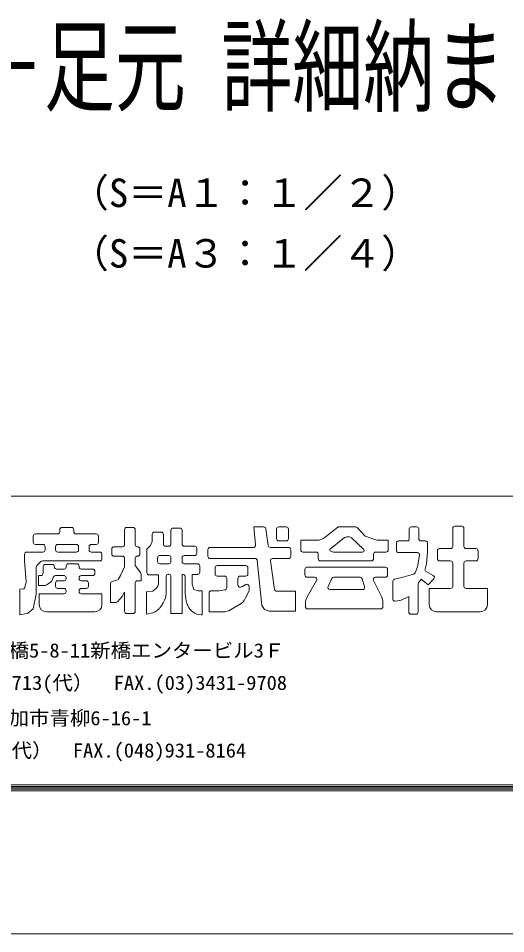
# Model space of a CAD drawing. Units: millimetres, scale not verified. Extents: x -3659 to 3659, y -1188 to 1188.
# Drawn here: x 1075.8 to 1276.1, y -1188 to -811.5 of the extents above; entities that cross this region are included whole.
import ezdxf
from ezdxf.enums import TextEntityAlignment as Align

# ---------------------------------------------------------------- set-up
doc = ezdxf.new("R2010")
doc.units = ezdxf.units.MM
doc.header["$LTSCALE"] = 20
for name, color, linetype, lineweight in [('0-0_0', 7, 'Continuous', 18), ('0-1_DEFPOINTS', 7, 'Continuous', 18), ('0-4_WAKU', 7, 'Continuous', 18)]:
    doc.layers.add(name, color=color, linetype=linetype, lineweight=lineweight)
doc.styles.add('ＭＳ ゴシック', font='')
doc.styles.get('ＭＳ ゴシック').set_extended_font_data('MS Gothic')

msp = doc.modelspace()

# ---------------------------------------------------------------- linework, layer by layer
at = {"layer": '0-0_0'}
for p, q in [((1258.04, -1020.41), (1255.23, -1020.41)), ((1091.93, -1023.55), (1082.85, -1023.55)), ((1092.81, -1021.79), (1092.81, -1022.66)), ((1097.72, -1020.9), (1093.7, -1020.9)), ((1098.6, -1022.66), (1098.6, -1021.79)), ((1107.85, -1023.55), (1099.49, -1023.55)), ((1119.49, -1021.78), (1119.49, -1027.96)), ((1122.95, -1020.89), (1120.38, -1020.89)), ((1123.83, -1027.96), (1123.83, -1021.78)), ((1130.83, -1023.71), (1130.83, -1026.74)), ((1134.53, -1022.82), (1131.72, -1022.82)), ((1135.41, -1027.72), (1135.41, -1023.71)), ((1138.55, -1022.02), (1138.55, -1027.72)), ((1142.25, -1021.13), (1139.44, -1021.13)), ((1143.13, -1027.72), (1143.13, -1022.02)), ((1178.51, -1028.33), (1177.5, -1021.41)), ((1181.97, -1021.54), (1181.97, -1025.55)), ((1185.91, -1020.65), (1182.86, -1020.65)), ((1186.8, -1025.55), (1186.8, -1021.54)), ((1201.92, -1024.91), (1207.06, -1020.84)), ((1207.61, -1020.65), (1214.4, -1020.65)), ((1215.04, -1020.93), (1218.4, -1024.51)), ((1236.49, -1021.54), (1236.49, -1025.55)), ((1239.47, -1020.65), (1237.38, -1020.65)), ((1240.35, -1025.55), (1240.35, -1021.54)), ((1254.35, -1021.3), (1254.35, -1028.68)), ((1258.93, -1028.68), (1258.93, -1021.3)), ((1081.96, -1024.44), (1081.96, -1027)), ((1082.85, -1027.89), (1085.9, -1027.89)), ((1092.01, -1027.89), (1099.65, -1027.89)), ((1105.76, -1027.89), (1107.85, -1027.89)), ((1108.74, -1027), (1108.74, -1024.44)), ((1182.86, -1026.44), (1185.91, -1026.44)), ((1204.07, -1029.64), (1209.83, -1025.07)), ((1210.75, -1024.75), (1211.78, -1024.75)), ((1212.8, -1025.16), (1217.79, -1029.91)), ((1218.4, -1024.51), (1222.28, -1025.86)), ((1227.81, -1026.19), (1224.23, -1026.19)), ((1227.81, -1030.13), (1227.81, -1026.19)), ((1231.19, -1027.32), (1231.19, -1030.37)), ((1235.61, -1026.44), (1232.07, -1026.44)), ((1243.08, -1026.44), (1241.24, -1026.44)), ((1085.9, -1031.02), (1079.23, -1031.02)), ((1086.78, -1028.78), (1086.78, -1030.14)), ((1091.13, -1030.14), (1091.13, -1028.78)), ((1099.65, -1031.02), (1092.01, -1031.02)), ((1100.53, -1028.78), (1100.53, -1030.14)), ((1104.88, -1030.14), (1104.88, -1028.78)), ((1109.3, -1031.02), (1105.76, -1031.02)), ((1114.18, -1029.73), (1114.18, -1031.82)), ((1118.6, -1028.85), (1115.07, -1028.85)), ((1124.88, -1028.85), (1124.72, -1028.85)), ((1125.76, -1031.82), (1125.76, -1029.73)), ((1128.66, -1029.81), (1128.66, -1039.53)), ((1137.66, -1028.61), (1136.3, -1028.61)), ((1148.28, -1028.61), (1144.02, -1028.61)), ((1149.16, -1031.57), (1149.16, -1029.49)), ((1153.75, -1029.98), (1153.75, -1032.78)), ((1172.46, -1029.09), (1154.64, -1029.09)), ((1186.87, -1029.09), (1179.39, -1029.09)), ((1187.76, -1032.78), (1187.76, -1029.98)), ((1192.75, -1031.02), (1198.21, -1031.02)), ((1204.26, -1030.67), (1205.39, -1031.02)), ((1205.39, -1031.02), (1217.2, -1031.02)), ((1217.56, -1030.9), (1217.2, -1031.02)), ((1222.67, -1031.02), (1226.92, -1031.02)), ((1232.07, -1031.26), (1239.82, -1031.26)), ((1243.49, -1035.84), (1243.97, -1031.02)), ((1248.07, -1030.46), (1248.07, -1033.74)), ((1253.46, -1029.57), (1248.96, -1029.57)), ((1263.83, -1029.57), (1259.82, -1029.57)), ((1264.72, -1033.74), (1264.72, -1030.46)), ((1078.34, -1031.91), (1078.34, -1034.64)), ((1085.08, -1034.9), (1083.43, -1036.55)), ((1109.3, -1034.64), (1085.7, -1034.64)), ((1110.18, -1033.75), (1110.18, -1031.91)), ((1115.07, -1032.7), (1118.6, -1032.7)), ((1119.49, -1033.59), (1119.49, -1037.04)), ((1123.83, -1036.56), (1123.83, -1033.59)), ((1124.72, -1032.7), (1124.88, -1032.7)), ((1133, -1034.95), (1133, -1033.35)), ((1133.89, -1032.46), (1137.66, -1032.46)), ((1138.55, -1033.35), (1138.55, -1034.95)), ((1143.13, -1034.95), (1143.13, -1033.35)), ((1144.02, -1032.46), (1148.28, -1032.46)), ((1154.64, -1033.67), (1173.13, -1033.67)), ((1174.01, -1034.46), (1175.94, -1052.95)), ((1181.14, -1046.41), (1179.43, -1034.68)), ((1180.31, -1033.67), (1186.87, -1033.67)), ((1199.1, -1031.9), (1199.1, -1033.74)), ((1199.99, -1034.63), (1220.89, -1034.63)), ((1221.78, -1033.74), (1221.78, -1031.9)), ((1239.87, -1037.04), (1240.7, -1032.3)), ((1248.96, -1034.63), (1253.46, -1034.63)), ((1259.82, -1034.63), (1263.83, -1034.63)), ((1086.06, -1036.97), (1086.06, -1039.7)), ((1089.76, -1036.09), (1086.95, -1036.09)), ((1090.64, -1037.13), (1090.64, -1036.97)), ((1094.58, -1038.01), (1091.53, -1038.01)), ((1095.47, -1036.73), (1095.47, -1037.13)), ((1099.89, -1035.85), (1096.36, -1035.85)), ((1100.78, -1037.13), (1100.78, -1036.73)), ((1106.4, -1038.01), (1101.66, -1038.01)), ((1107.29, -1039.78), (1107.29, -1038.9)), ((1117.8, -1040.66), (1119.49, -1037.04)), ((1123.83, -1036.56), (1126.06, -1039.45)), ((1137.66, -1035.84), (1133.89, -1035.84)), ((1149.48, -1035.84), (1144.02, -1035.84)), ((1150.37, -1039.29), (1150.37, -1036.73)), ((1156.64, -1037.45), (1156.64, -1040.01)), ((1169.26, -1036.56), (1157.53, -1036.56)), ((1170.15, -1040.01), (1170.15, -1037.45)), ((1193.55, -1038.17), (1193.55, -1040.49)), ((1226.68, -1037.28), (1194.44, -1037.28)), ((1227.57, -1040.49), (1227.57, -1038.17)), ((1238.83, -1039.54), (1239.87, -1037.04)), ((1243.49, -1035.84), (1242.94, -1038.05)), ((1243.38, -1039.05), (1246.32, -1040.6)), ((1254.35, -1035.52), (1254.35, -1045.07)), ((1258.93, -1045.07), (1258.93, -1035.52)), ((1089.44, -1043.08), (1090.31, -1041.18)), ((1091.12, -1040.67), (1094.58, -1040.67)), ((1094.58, -1042.84), (1092.01, -1042.84)), ((1095.47, -1041.55), (1095.47, -1041.95)), ((1100.78, -1041.95), (1100.78, -1041.55)), ((1101.66, -1040.67), (1106.4, -1040.67)), ((1103.75, -1042.84), (1101.66, -1042.84)), ((1114.33, -1043.12), (1116.5, -1042.45)), ((1117.01, -1042.04), (1117.8, -1040.66)), ((1129.55, -1040.42), (1133.48, -1040.42)), ((1133.48, -1040.42), (1133.48, -1044.11)), ((1136.62, -1047.47), (1136.62, -1041.06)), ((1137.51, -1040.18), (1137.66, -1040.18)), ((1138.55, -1041.06), (1138.55, -1056.33)), ((1143.13, -1040.18), (1143.21, -1040.18)), ((1143.13, -1056.33), (1143.13, -1040.18)), ((1144.39, -1041.06), (1144.39, -1048.38)), ((1147.23, -1044.27), (1147.23, -1040.18)), ((1147.23, -1040.18), (1149.48, -1040.18)), ((1157.53, -1040.9), (1160.58, -1040.9)), ((1161.47, -1041.79), (1161.47, -1045.74)), ((1166.05, -1044.57), (1166.05, -1041.79)), ((1166.94, -1040.9), (1169.26, -1040.9)), ((1194.44, -1041.38), (1197.58, -1041.38)), ((1198.35, -1042.71), (1194.56, -1049.43)), ((1204.65, -1041.89), (1203.08, -1045.17)), ((1205.45, -1041.38), (1216.28, -1041.38)), ((1218.08, -1045.31), (1217.14, -1042.03)), ((1225.04, -1049.31), (1221.79, -1042.66)), ((1222.59, -1041.38), (1226.68, -1041.38)), ((1230.4, -1042.17), (1234.32, -1041.14)), ((1234.32, -1041.14), (1238.25, -1040.05)), ((1240.28, -1043.67), (1241.36, -1042.14)), ((1084.13, -1044.76), (1086.25, -1044.76)), ((1088.07, -1044.14), (1089.44, -1043.08)), ((1091.13, -1043.72), (1091.13, -1045.08)), ((1092.01, -1045.97), (1094.58, -1045.97)), ((1101.66, -1045.97), (1103.75, -1045.97)), ((1104.64, -1045.08), (1104.64, -1043.72)), ((1113.7, -1051.75), (1113.7, -1043.97)), ((1123.83, -1055.44), (1123.83, -1043.72)), ((1147.23, -1044.27), (1147.96, -1046.44)), ((1147.96, -1046.44), (1149.65, -1046.93)), ((1158.33, -1046.93), (1160.69, -1046.62)), ((1203.89, -1046.44), (1217.22, -1046.44)), ((1229.74, -1043.03), (1229.74, -1050.41)), ((1240.11, -1055.68), (1240.11, -1044.19)), ((1244.7, -1045.96), (1244.7, -1052.64)), ((1253.46, -1045.96), (1244.7, -1045.96)), ((1268.58, -1045.96), (1259.82, -1045.96)), ((1268.58, -1052.64), (1268.58, -1045.96)), ((1084.37, -1048.14), (1084.37, -1052.65)), ((1094.58, -1048.14), (1084.37, -1048.14)), ((1095.47, -1046.86), (1095.47, -1047.25)), ((1100.78, -1047.25), (1100.78, -1046.86)), ((1110.18, -1048.14), (1101.66, -1048.14)), ((1110.18, -1052.65), (1110.18, -1048.14)), ((1116.62, -1051.45), (1118.53, -1049.34)), ((1118.53, -1049.34), (1119.49, -1047.53)), ((1119.49, -1047.53), (1119.49, -1055.44)), ((1128.42, -1056.57), (1128.42, -1047.41)), ((1149.65, -1046.93), (1151.34, -1046.93)), ((1151.34, -1046.93), (1151.34, -1056.81)), ((1154.23, -1047.81), (1154.23, -1055.6)), ((1158.33, -1046.93), (1155.12, -1046.93)), ((1189.69, -1047.17), (1182.02, -1047.17)), ((1189.69, -1055.36), (1189.69, -1047.17)), ((1233.12, -1050.78), (1236.25, -1049.34)), ((1236.25, -1049.34), (1236.25, -1055.68)), ((1113.7, -1051.75), (1115.96, -1051.75)), ((1166.71, -1052.64), (1163.05, -1054.79)), ((1175.94, -1052.95), (1176.91, -1054.64)), ((1193.79, -1052.34), (1193.79, -1053.51)), ((1225.64, -1053.51), (1225.64, -1051.91)), ((1230.81, -1051.28), (1233.12, -1050.78)), ((1087.33, -1055.61), (1107.22, -1055.61)), ((1120.38, -1056.33), (1122.95, -1056.33)), ((1128.42, -1056.57), (1131.03, -1056.06)), ((1138.55, -1056.33), (1143.13, -1056.33)), ((1151.34, -1056.81), (1150.98, -1056.81)), ((1154.23, -1055.6), (1160.05, -1055.6)), ((1194.68, -1054.4), (1224.75, -1054.4)), ((1237.14, -1056.57), (1239.22, -1056.57)), ((1247.66, -1055.6), (1265.62, -1055.6))]:
    msp.add_line(p, q, dxfattribs=at)
for points in [[(1176.62, -1020.65), (1172.56, -1020.65), (1173.34, -1028.11)], [(1128.66, -1029.81), (1130.11, -1028.36), (1130.83, -1026.74)], [(1198.25, -1026.19), (1191.86, -1026.19), (1191.86, -1030.13)], [(1243.95, -1031.26), (1243.97, -1031.26), (1243.97, -1027.32)], [(1078.43, -1045.63), (1079.06, -1043.32), (1078.34, -1034.64)], [(1083.17, -1037.18), (1083.17, -1048.38), (1081.96, -1054.41), (1079.55, -1056.34), (1076.41, -1056.78)], [(1084.13, -1044.76), (1084.13, -1040.67), (1085.58, -1040.67), (1086.06, -1039.58)], [(1126.25, -1040), (1126.25, -1042.83), (1124.72, -1042.83)], [(1246.56, -1041.99), (1244.21, -1044.52), (1241.36, -1042.14)], [(1076.41, -1056.78), (1076.41, -1046.29), (1078.05, -1046.15)], [(1128.42, -1047.41), (1131.07, -1047.17), (1132.52, -1045.96), (1133.24, -1044.76), (1133.48, -1044.11)], [(1167.14, -1045.44), (1167.98, -1045.24), (1169.27, -1044.42)], [(1170.63, -1045.17), (1170.63, -1046.93), (1169.01, -1050.18)], [(1176.91, -1054.64), (1178.84, -1055.36), (1189.69, -1055.36)]]:
    msp.add_lwpolyline(points, dxfattribs=at)
for centre, radius, start, end in [((1255.23, -1021.3), 0.888, 90, 180), ((1258.04, -1021.3), 0.888, 0, 90), ((1082.85, -1024.44), 0.888, 90, 180), ((1091.93, -1022.66), 0.888, 270, 0), ((1093.7, -1021.79), 0.888, 90, 180), ((1097.72, -1021.79), 0.888, 0, 90), ((1099.49, -1022.66), 0.888, 180, 270), ((1107.85, -1024.44), 0.888, 0, 90), ((1120.38, -1021.78), 0.888, 90, 180), ((1122.95, -1021.78), 0.888, 0, 90), ((1131.72, -1023.71), 0.888, 90, 180), ((1134.53, -1023.71), 0.888, 0, 90), ((1139.44, -1022.02), 0.888, 90, 180), ((1142.25, -1022.02), 0.888, 0, 90), ((1176.62, -1021.54), 0.888, 8.2819, 90), ((1182.86, -1021.54), 0.888, 90, 180), ((1185.91, -1021.54), 0.888, 0, 90), ((1207.61, -1021.54), 0.888, 90, 128.3974), ((1214.4, -1021.54), 0.888, 43.1735, 90), ((1237.38, -1021.54), 0.888, 90, 180), ((1239.47, -1021.54), 0.888, 0, 90), ((1082.85, -1027), 0.888, 180, 270), ((1085.9, -1028.78), 0.888, 0, 90), ((1092.01, -1028.78), 0.888, 90, 180), ((1099.65, -1028.78), 0.888, 0, 90), ((1105.76, -1028.78), 0.888, 90, 180), ((1107.85, -1027), 0.888, 270, 0), ((1136.3, -1027.72), 0.888, 180, 270), ((1137.66, -1027.72), 0.888, 270, 0), ((1144.02, -1027.72), 0.888, 180, 270), ((1182.86, -1025.55), 0.888, 180, 270), ((1185.91, -1025.55), 0.888, 270, 0), ((1198.25, -1020.27), 5.92, 270, 308.3974), ((1210.75, -1026.23), 1.48, 90, 128.3974), ((1211.78, -1026.23), 1.48, 46.4183, 90), ((1224.23, -1020.27), 5.92, 250.7232, 270), ((1232.07, -1027.32), 0.888, 90, 180), ((1235.61, -1025.55), 0.888, 270, 0), ((1241.24, -1025.55), 0.888, 180, 270), ((1243.08, -1027.32), 0.888, 0, 90), ((1079.23, -1031.91), 0.888, 90, 180), ((1085.9, -1030.14), 0.888, 270, 0), ((1092.01, -1030.14), 0.888, 180, 270), ((1099.65, -1030.14), 0.888, 270, 0), ((1105.76, -1030.14), 0.888, 180, 270), ((1109.3, -1031.91), 0.888, 0, 90), ((1115.07, -1029.73), 0.888, 90, 180), ((1118.6, -1027.96), 0.888, 270, 0), ((1124.72, -1027.96), 0.888, 180, 270), ((1124.88, -1029.73), 0.888, 0, 90), ((1148.28, -1029.49), 0.888, 0, 90), ((1148.28, -1031.57), 0.888, 270, 0), ((1154.64, -1029.98), 0.888, 90, 180), ((1172.46, -1028.2), 0.888, 270, 5.9689), ((1179.39, -1028.2), 0.888, 188.2819, 270), ((1186.87, -1029.98), 0.888, 0, 90), ((1192.75, -1030.13), 0.888, 180, 270), ((1198.21, -1031.9), 0.888, 0, 90), ((1204.43, -1030.1), 0.592, 128.3974, 252.7403), ((1217.38, -1030.34), 0.592, 287.2597, 46.4183), ((1222.67, -1031.9), 0.888, 90, 180), ((1226.92, -1030.13), 0.888, 270, 0), ((1232.07, -1030.37), 0.888, 180, 270), ((1239.82, -1032.15), 0.888, 350.127, 90), ((1248.96, -1030.46), 0.888, 90, 180), ((1253.46, -1028.68), 0.888, 270, 0), ((1259.82, -1028.68), 0.888, 180, 270), ((1263.83, -1030.46), 0.888, 0, 90), ((1085.7, -1035.53), 0.888, 90, 134.9788), ((1109.3, -1033.75), 0.888, 270, 0), ((1115.07, -1031.82), 0.888, 180, 270), ((1118.6, -1033.59), 0.888, 0, 90), ((1124.72, -1033.59), 0.888, 90, 180), ((1124.88, -1031.82), 0.888, 270, 0), ((1133.89, -1033.35), 0.888, 90, 180), ((1133.89, -1034.95), 0.888, 180, 270), ((1137.66, -1033.35), 0.888, 0, 90), ((1137.66, -1034.95), 0.888, 270, 0), ((1144.02, -1033.35), 0.888, 90, 180), ((1144.02, -1034.95), 0.888, 180, 270), ((1154.64, -1032.78), 0.888, 180, 270), ((1173.13, -1034.56), 0.888, 5.9689, 90), ((1180.31, -1034.56), 0.888, 90, 188.2819), ((1186.87, -1032.78), 0.888, 270, 0), ((1199.99, -1033.74), 0.888, 180, 270), ((1220.89, -1033.74), 0.888, 270, 0), ((1248.96, -1033.74), 0.888, 180, 270), ((1253.46, -1035.52), 0.888, 0, 90), ((1259.82, -1035.52), 0.888, 90, 180), ((1263.83, -1033.74), 0.888, 270, 0), ((1084.05, -1037.18), 0.888, 134.9788, 180), ((1086.95, -1036.97), 0.888, 90, 180), ((1089.76, -1036.97), 0.888, 0, 90), ((1091.53, -1037.13), 0.888, 180, 270), ((1094.58, -1037.13), 0.888, 270, 0), ((1096.36, -1036.73), 0.888, 90, 180), ((1099.89, -1036.73), 0.888, 0, 90), ((1101.66, -1037.13), 0.888, 180, 270), ((1106.4, -1038.9), 0.888, 0, 90), ((1149.48, -1036.73), 0.888, 0, 90), ((1157.53, -1037.45), 0.888, 90, 180), ((1169.26, -1037.45), 0.888, 0, 90), ((1194.44, -1038.17), 0.888, 90, 180), ((1226.68, -1038.17), 0.888, 0, 90), ((1243.8, -1038.27), 0.888, 165.9538, 242.2589), ((1091.12, -1041.55), 0.888, 90, 155.2087), ((1092.01, -1043.72), 0.888, 90, 180), ((1094.58, -1041.55), 0.888, 0, 90), ((1094.58, -1041.95), 0.888, 270, 0), ((1101.66, -1041.55), 0.888, 90, 180), ((1101.66, -1041.95), 0.888, 180, 270), ((1103.75, -1043.72), 0.888, 0, 90), ((1106.4, -1039.78), 0.888, 270, 0), ((1116.24, -1041.6), 0.888, 287.0908, 330.2368), ((1124.72, -1043.72), 0.888, 90, 180), ((1125.36, -1040), 0.888, 0, 37.5891), ((1129.55, -1039.53), 0.888, 180, 270), ((1137.51, -1041.06), 0.888, 90, 180), ((1137.66, -1041.06), 0.888, 0, 90), ((1143.25, -1041.36), 1.18, 14.3998, 91.8604), ((1149.48, -1039.29), 0.888, 270, 0), ((1157.53, -1040.01), 0.888, 180, 270), ((1160.58, -1041.79), 0.888, 0, 90), ((1166.94, -1041.79), 0.888, 90, 180), ((1169.26, -1040.01), 0.888, 270, 0), ((1194.44, -1040.49), 0.888, 180, 270), ((1197.58, -1042.27), 0.888, 330.5544, 90), ((1205.45, -1042.27), 0.888, 90, 154.5202), ((1216.28, -1042.27), 0.888, 15.9566, 90), ((1222.59, -1042.27), 0.888, 90, 206.02), ((1226.68, -1040.49), 0.888, 270, 0), ((1230.63, -1043.03), 0.888, 104.7331, 180), ((1238.01, -1039.2), 0.888, 285.5132, 337.3651), ((1245.91, -1041.39), 0.888, 317.0999, 62.2589), ((1077.58, -1045.4), 0.888, 301.9863, 344.7341), ((1086.25, -1041.8), 2.96, 270, 307.8544), ((1092.01, -1045.08), 0.888, 180, 270), ((1094.58, -1046.86), 0.888, 0, 90), ((1101.66, -1046.86), 0.888, 90, 180), ((1103.75, -1045.08), 0.888, 270, 0), ((1114.59, -1043.97), 0.888, 107.0908, 180), ((1160.58, -1045.74), 0.888, 277.426, 0), ((1166.94, -1044.57), 0.888, 180, 283.2311), ((1169.75, -1045.17), 0.888, 0, 122.452), ((1182.02, -1046.28), 0.888, 188.2819, 270), ((1203.89, -1045.56), 0.888, 154.5202, 270), ((1217.22, -1045.56), 0.888, 270, 15.9566), ((1241, -1044.19), 0.888, 144.6175, 180), ((1253.46, -1045.07), 0.888, 270, 0), ((1259.82, -1045.07), 0.888, 180, 270), ((1094.58, -1047.25), 0.888, 270, 0), ((1101.66, -1047.25), 0.888, 180, 270), ((1102.53, -1035.39), 36.74, 332.4693, 335.9557), ((1131.75, -1048.43), 4.75, 335.9557, 349.4663), ((1123.85, -1046.96), 12.78, 349.4663, 357.6885), ((1059.15, -1062.65), 86.43, 8.7964, 9.4998), ((1104.64, -1055.61), 40.4, 7.7674, 8.7964), ((1038.65, -1064.61), 107, 7.4189, 7.7674), ((1155.12, -1047.81), 0.888, 90, 180), ((1163.71, -1047.53), 5.92, 300.447, 333.418), ((1199.71, -1052.34), 5.92, 150.5544, 180), ((1219.72, -1051.91), 5.92, 0, 26.0201), ((1230.63, -1050.41), 0.888, 180, 282.0861), ((1087.33, -1052.65), 2.96, 180, 270), ((1107.22, -1052.65), 2.96, 270, 0), ((1115.96, -1050.86), 0.888, 270, 317.9917), ((1111.45, -1033.4), 30.48, 315.7405, 318.3454), ((1129.06, -1049.06), 6.91, 318.3454, 323.8192), ((1129.81, -1049.61), 5.98, 323.8192, 332.4693), ((1235.18, -1039.02), 91.19, 187.4189, 187.7964), ((1147.64, -1051), 2.83, 187.7964, 201.0197), ((1152.53, -1049.12), 8.07, 201.0197, 208.8385), ((1150.98, -1050.89), 5.92, 201.0517, 270), ((1194.68, -1053.51), 0.888, 180, 270), ((1224.75, -1053.51), 0.888, 270, 0), ((1247.66, -1052.64), 2.96, 180, 270), ((1265.62, -1052.64), 2.96, 270, 0), ((1120.38, -1055.44), 0.888, 180, 270), ((1122.95, -1055.44), 0.888, 270, 0), ((1127.29, -1047.03), 9.78, 292.5171, 301.8301), ((1130.13, -1051.6), 4.39, 301.8301, 315.7405), ((1160.05, -1049.68), 5.92, 270, 300.447), ((1237.14, -1055.68), 0.888, 180, 270), ((1239.22, -1055.68), 0.888, 270, 0)]:
    msp.add_arc(centre, radius, start, end, dxfattribs=at)
at = {"layer": '0-1_DEFPOINTS', "color": 5}
msp.add_line((294.91, -1188), (3658.91, -1188), dxfattribs=at)
at = {"layer": '0-4_WAKU'}
for p, q in [((374.91, -1008), (3574.91, -1008)), ((373.71, -1129.2), (3576.11, -1129.2)), ((374.31, -1128.6), (3575.51, -1128.6)), ((374.91, -1128), (3574.91, -1128)), ((375.51, -1127.4), (3574.31, -1127.4)), ((376.11, -1126.8), (3573.71, -1126.8))]:
    msp.add_line(p, q, dxfattribs=at)

# ---------------------------------------------------------------- texts
at = {"layer": '0-0_0', "style": 'ＭＳ ゴシック'}
for s, height, width, p in [('支柱－足元 詳細納まり断面', 30.55, 0.7, (998.81, -855.71)), ('本社〒105-0004東京都港区新橋5-8-11新橋エンタービル3Ｆ', 5.865, 1.05, (962.69, -1076.19)), ('TEL.東京(03)3431-9713(代）  FAX.(03)3431-9708', 5.865, 1.05, (997.63, -1089.48)), ('関東支店〒340-0002埼玉県草加市青柳6-16-1', 5.865, 1.05, (962.69, -1104.01)), ('TEL.(048)932-3853(代）  FAX.(048)931-8164', 5.865, 1.05, (997.63, -1117.3))]:
    msp.add_text(s, height=height, dxfattribs=dict(at, width=width)).set_placement(p, align=Align.BOTTOM_LEFT)
for s, p in [('（S＝A１：１／２）', (1097.03, -892.62)), ('（S＝A３：１／４）', (1097.03, -917.53))]:
    msp.add_text(s, height=11.73, dxfattribs=at).set_placement(p, align=Align.BOTTOM_LEFT)

doc.saveas('drawing.dxf')
